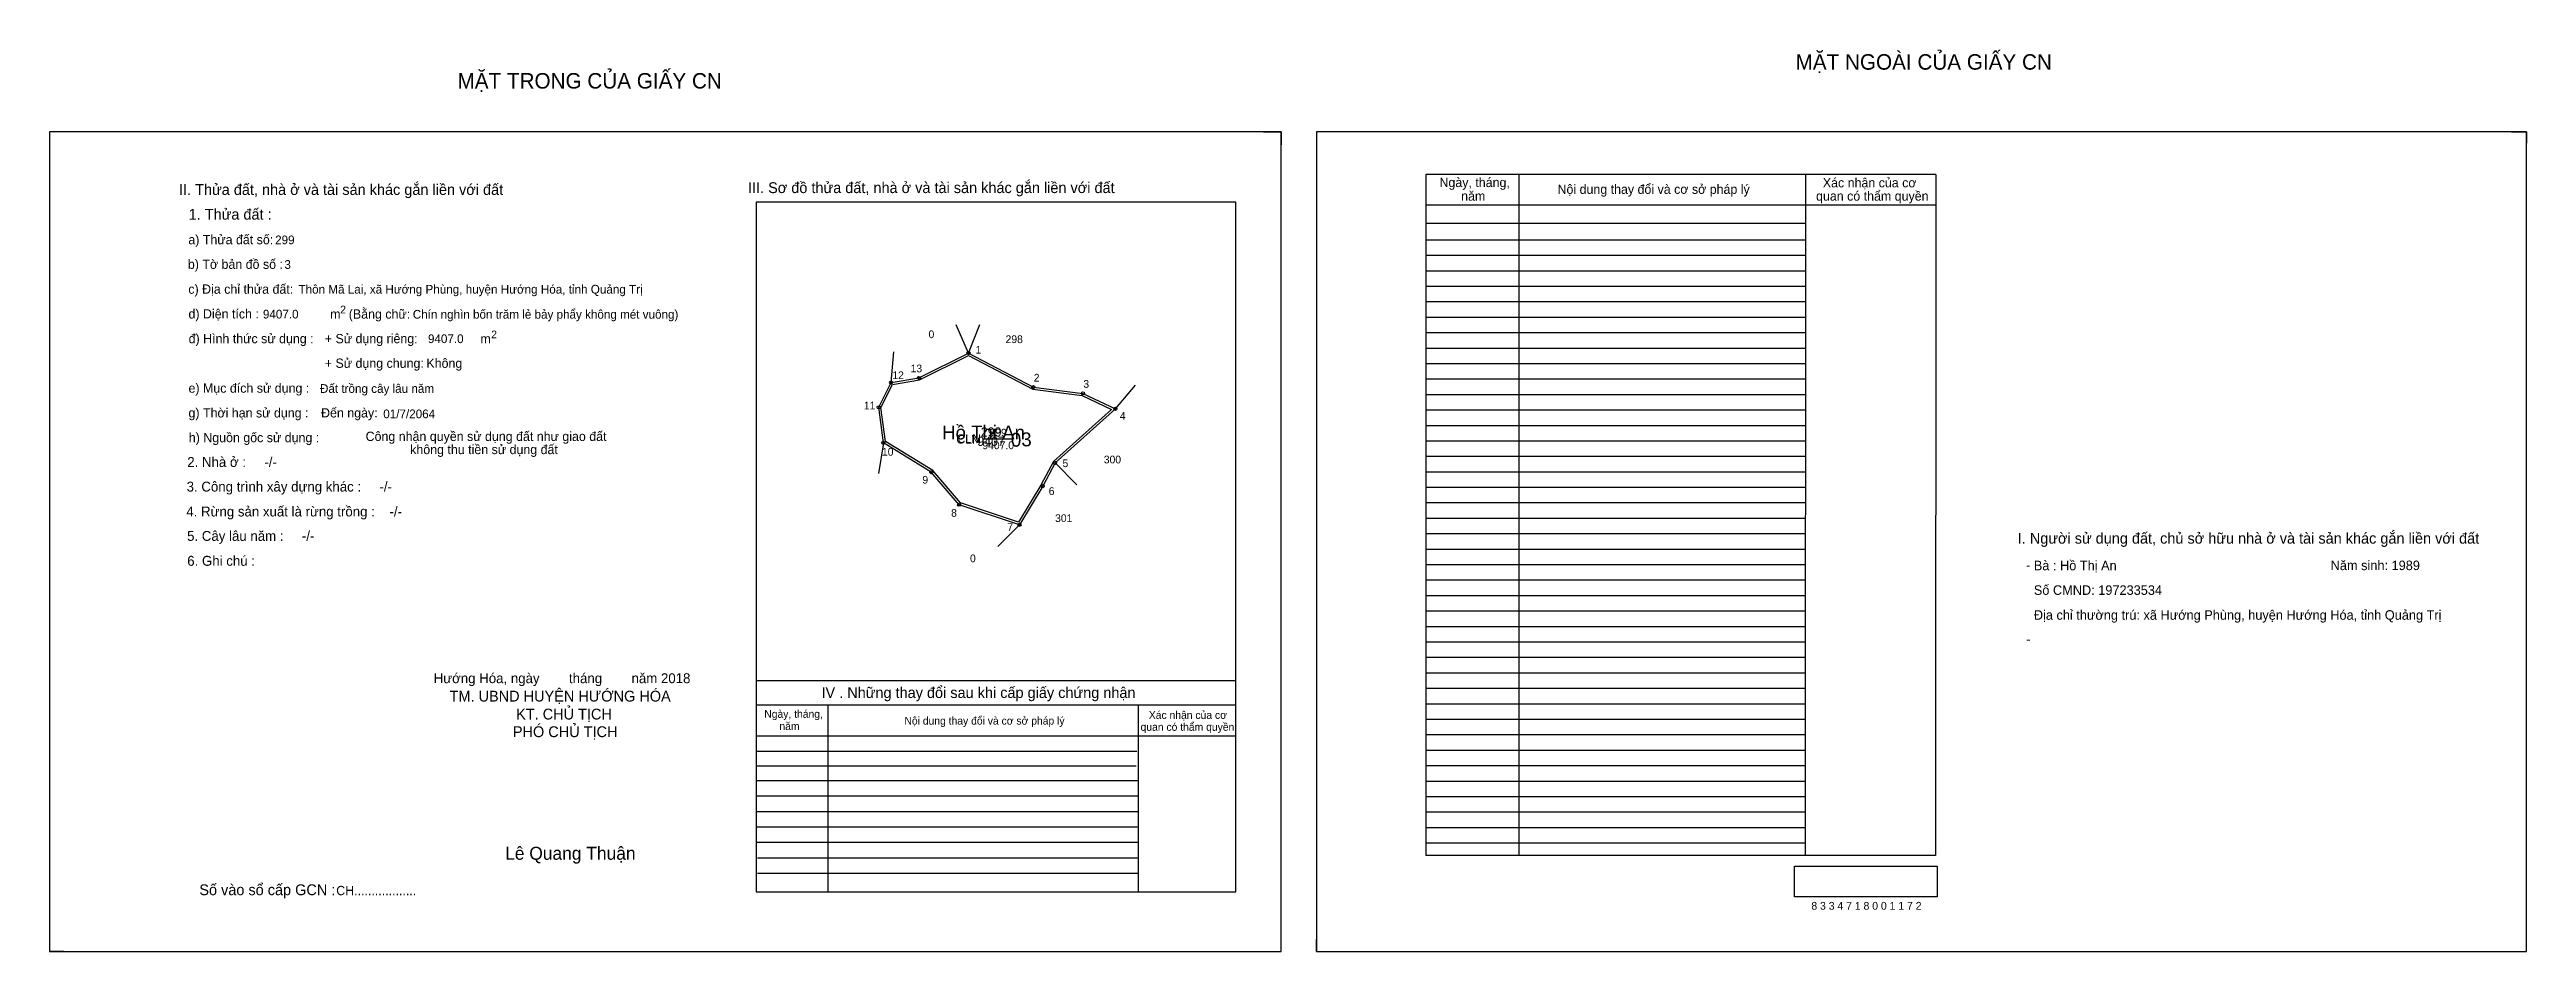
# Model space of a CAD drawing. Extents: x 532612 to 536123, y 1846530 to 1847153.
# Drawn here: x 534522 to 536123, y 1846570 to 1847153 of the extents above.
import ezdxf

# ---------------------------------------------------------------- set-up
doc = ezdxf.new("R2010")
doc.units = 0
for name, color, linetype in [('Default', 7, 'Continuous'), ('Level 10', 7, 'Continuous'), ('Level 11', 7, 'Continuous'), ('Level 13', 7, 'Continuous'), ('Level 2', 7, 'Continuous'), ('Level 27', 7, 'Continuous'), ('Level 3', 7, 'Continuous'), ('Level 36', 7, 'Continuous'), ('Level 4', 7, 'Continuous'), ('Level 5', 7, 'Continuous'), ('Level 55', 7, 'Continuous'), ('Level 6', 7, 'Continuous'), ('Level 7', 7, 'Continuous'), ('Level 8', 7, 'Continuous'), ('Level 9', 7, 'Continuous')]:
    doc.layers.add(name, color=color, linetype=linetype)

msp = doc.modelspace()

# ---------------------------------------------------------------- linework, layer by layer
at = {"layer": 'Level 10'}
for p, q in [((535306.8, 1847100.1), (535318.1, 1847100.1)), ((535318.1, 1847100.1), (535318.1, 1847091.7)), ((536113.6, 1847100.1), (536123.2, 1847100.1)), ((536123.2, 1847100.1), (536123.2, 1847092.7)), ((534522, 1846577.9), (534522, 1846570.1)), ((534531.2, 1846570.1), (534522, 1846570.1)), ((535340.9, 1846570.1), (535340.9, 1846577.9)), ((535340.9, 1846570.1), (535348, 1846570.1))]:
    msp.add_line(p, q, dxfattribs=at)
for points in [[(534522, 1846570.1), (535318.1, 1846570.1), (535318.1, 1847100.1), (534522, 1847100.1)], [(535340.9, 1846570.1), (536123.2, 1846570.1), (536123.2, 1847100.1), (535340.9, 1847100.1)], [(535211, 1846921), (535172, 1846886), (535164, 1846871), (535149, 1846846), (535110, 1846859), (535092, 1846880), (535061, 1846899), (535058, 1846922), (535066, 1846938), (535084, 1846941), (535116, 1846957), (535158, 1846935), (535190, 1846931)], [(535208.5, 1846920.6), (535170.9, 1846886.9), (535162.8, 1846871.7), (535148.4, 1846847.7), (535110.8, 1846860.2), (535092.9, 1846881.1), (535062.3, 1846899.8), (535059.4, 1846921.8), (535066.9, 1846936.7), (535084.4, 1846939.7), (535116, 1846955.4), (535157.6, 1846933.6), (535189.6, 1846929.6)]]:
    msp.add_lwpolyline(points, close=True, dxfattribs=at)
at = {"layer": 'Level 11'}
for centre in [(535116, 1846957), (535066, 1846938), (535084, 1846941), (535058, 1846922), (535158, 1846935), (535190, 1846931), (535211, 1846921), (535211, 1846921), (535061, 1846899), (535092, 1846880), (535172, 1846886), (535110, 1846859), (535164, 1846871), (535149, 1846846)]:
    msp.add_circle(centre, 1, dxfattribs=at)
at = {"layer": 'Level 13'}
msp.add_line((535125.7, 1846901.5), (535135.9, 1846901.5), dxfattribs=at)
at = {"layer": 'Level 27'}
for p, q in [((535116, 1846957), (535108, 1846975.3)), ((535116, 1846957), (535123.4, 1846975.6)), ((535066, 1846938), (535067.7, 1846957.9)), ((535211, 1846921), (535223.9, 1846936.3)), ((535061, 1846899), (535057.9, 1846879.2)), ((535172, 1846886), (535186.1, 1846871.9)), ((535149, 1846846), (535134.9, 1846831.9))]:
    msp.add_line(p, q, dxfattribs=at)
at = {"layer": 'Level 6'}
msp.add_lwpolyline([(535649.9, 1846625.2), (535742.3, 1846625.2), (535742.3, 1846605.4), (535649.9, 1846605.4)], close=True, dxfattribs=at)
at = {"layer": 'Level 7'}
for p, q in [((535656.9, 1847030.1), (535411.7, 1847030.1)), ((535656.9, 1847020.1), (535411.7, 1847020.1)), ((535656.9, 1847010.1), (535411.7, 1847010.1)), ((535656.9, 1847000.1), (535411.7, 1847000.1)), ((535656.9, 1846990.1), (535411.7, 1846990.1)), ((535656.9, 1846980.1), (535411.7, 1846980.1)), ((535656.9, 1846970.1), (535411.7, 1846970.1)), ((535656.9, 1846960.1), (535411.7, 1846960.1)), ((535656.9, 1846950.1), (535411.7, 1846950.1)), ((535656.9, 1846940.1), (535411.7, 1846940.1)), ((535656.9, 1846930.1), (535411.7, 1846930.1)), ((535656.9, 1846920.1), (535411.7, 1846920.1)), ((535656.9, 1846910.1), (535411.7, 1846910.1)), ((535656.9, 1846900.1), (535411.7, 1846900.1)), ((535656.9, 1846890.1), (535411.7, 1846890.1)), ((535656.9, 1846880.1), (535411.7, 1846880.1)), ((535656.9, 1846870.1), (535411.7, 1846870.1)), ((535656.9, 1846860.1), (535411.7, 1846860.1)), ((535656.9, 1846850.1), (535411.7, 1846850.1)), ((535656.9, 1846840.1), (535411.7, 1846840.1)), ((535656.9, 1846830.1), (535411.7, 1846830.1)), ((535656.9, 1846820.1), (535411.7, 1846820.1)), ((535656.9, 1846810.1), (535411.7, 1846810.1)), ((535656.9, 1846800.1), (535411.7, 1846800.1)), ((535656.9, 1846790.1), (535411.7, 1846790.1)), ((535656.9, 1846780.1), (535411.7, 1846780.1)), ((535656.9, 1846770.1), (535411.7, 1846770.1)), ((535656.9, 1846760.1), (535411.7, 1846760.1)), ((535656.9, 1846750.1), (535411.7, 1846750.1)), ((535656.9, 1846740.1), (535411.7, 1846740.1)), ((535656.9, 1846730.1), (535411.7, 1846730.1)), ((535656.9, 1846720.1), (535411.7, 1846720.1)), ((535224.9, 1846699.4), (534978.8, 1846699.4)), ((535656.9, 1846710.1), (535411.7, 1846710.1)), ((535656.9, 1846700.1), (535411.7, 1846700.1)), ((535224.4, 1846689.9), (534978.8, 1846689.9)), ((535225.7, 1846680.5), (534978.8, 1846680.5)), ((535656.9, 1846690.1), (535411.7, 1846690.1)), ((535656.9, 1846680.1), (535411.7, 1846680.1)), ((535225.7, 1846670.5), (534978.8, 1846670.5)), ((535656.9, 1846670.1), (535411.7, 1846670.1)), ((535225.7, 1846660.5), (534978.8, 1846660.5)), ((535225.7, 1846650.5), (534978.8, 1846650.5)), ((535656.9, 1846660.1), (535411.7, 1846660.1)), ((535656.9, 1846650.1), (535411.7, 1846650.1)), ((535225.7, 1846640.5), (534978.8, 1846640.5)), ((535656.9, 1846640.1), (535411.7, 1846640.1)), ((535225.7, 1846630.5), (534979.6, 1846630.5)), ((535225.7, 1846620.5), (534979.6, 1846620.5))]:
    msp.add_line(p, q, dxfattribs=at)
at = {"layer": 'Level 8'}
for p, q in [((535741.3, 1847072.6), (535411.7, 1847072.6)), ((535411.7, 1847072.6), (535411.7, 1846632.1)), ((535471.7, 1847072.6), (535471.7, 1846632.1)), ((535657.1, 1847072.4), (535656.9, 1846632.1)), ((535741.3, 1847072.6), (535741.2, 1846632.1)), ((535288.8, 1847054.7), (534978.8, 1847054.7)), ((534978.8, 1847054.7), (534978.8, 1846608.7)), ((535288.8, 1846608.7), (535288.8, 1847054.7)), ((535741.3, 1847052.6), (535411.7, 1847052.6)), ((535656.9, 1847040.8), (535411.7, 1847040.8)), ((535288.8, 1846745.1), (534978.8, 1846745.1)), ((535288.8, 1846729.4), (534978.8, 1846729.4)), ((535025, 1846729.4), (535025, 1846608.7)), ((535225.7, 1846729.4), (535225.7, 1846608.7)), ((535288.8, 1846709.4), (534978.8, 1846709.4)), ((535741.2, 1846632.1), (535411.7, 1846632.1)), ((534978.8, 1846608.7), (535288.8, 1846608.7))]:
    msp.add_line(p, q, dxfattribs=at)
at = {"layer": 'Level 9'}
msp.add_line((535125, 1846901.5), (535145, 1846901.5), dxfattribs=at)

# ---------------------------------------------------------------- texts
at = {"layer": 'Default'}
for s, p in [('e) Mục đích sử dụng :', (534611.8, 1846931.4)), ('g) Thời hạn sử dụng :', (534611.8, 1846915.4)), ('Đến ngày:', (534697.5, 1846915.4)), ('h) Nguồn gốc sử dụng :', (534612, 1846899.4)), ('Công nhận quyền sử dụng đất như giao đất', (534726.3, 1846900.2)), ('không thu tiền sử dụng đất', (534755.1, 1846891.7))]:
    msp.add_text(s, height=6, dxfattribs=at).set_placement(p)
at = {"layer": 'Level 13'}
for s, p in [('299', (535129.6, 1846903.1)), ('CLN', (535109.1, 1846899)), ('9407.0', (535125, 1846894.9))]:
    msp.add_text(s, height=5, dxfattribs=at).set_placement(p)
at = {"layer": 'Level 2'}
msp.add_text('Hồ Thị An', height=9, dxfattribs=at).set_placement((535099, 1846901.2))
at = {"layer": 'Level 3'}
msp.add_text('CLN', height=6, dxfattribs=at).set_placement((535108.1, 1846898.5))
at = {"layer": 'Level 36'}
for s, p in [('0', (535090.2, 1846966.7)), ('298', (535140, 1846963.5)), ('300', (535203.5, 1846885.7)), ('301', (535172, 1846847.8)), ('0', (535117, 1846821.8))]:
    msp.add_text(s, height=5, dxfattribs=at).set_placement(p)
at = {"layer": 'Level 4'}
msp.add_text('299', height=6, dxfattribs=at).set_placement((535124, 1846903))
at = {"layer": 'Level 5'}
msp.add_text('9407', height=6, dxfattribs=at).set_placement((535121.7, 1846897))
at = {"layer": 'Level 55'}
for s, height, p in [('298', 0.22, (535115.8, 1846956.8)), ('1', 0.8, (535115.8, 1846957)), ('0', 0.22, (535115.9, 1846956.8)), ('0', 0.22, (535115.9, 1846956.8)), ('12', 0.8, (535065.4, 1846938)), ('0', 0.22, (535065.9, 1846937.8)), ('0', 0.22, (535065.9, 1846937.8)), ('13', 0.8, (535083.5, 1846941)), ('0', 0.22, (535083.9, 1846940.8)), ('0', 0.22, (535083.9, 1846940.8)), ('11', 0.8, (535057.5, 1846922)), ('2', 0.8, (535157.7, 1846935)), ('298', 0.22, (535157.8, 1846934.8)), ('3', 0.8, (535189.8, 1846931)), ('298', 0.22, (535189.8, 1846930.8)), ('4', 0.8, (535210.7, 1846921)), ('298', 0.22, (535210.8, 1846920.8)), ('300', 0.22, (535210.8, 1846920.8)), ('10', 0.8, (535060.4, 1846899)), ('0', 0.22, (535060.9, 1846898.8)), ('0', 0.22, (535060.9, 1846898.8)), ('9', 0.8, (535091.7, 1846880)), ('0', 0.22, (535091.9, 1846879.8)), ('0', 0.22, (535091.9, 1846879.8)), ('5', 0.8, (535171.7, 1846886)), ('300', 0.22, (535171.8, 1846885.8)), ('301', 0.22, (535171.8, 1846885.8)), ('8', 0.8, (535109.7, 1846859)), ('0', 0.22, (535109.9, 1846858.8)), ('0', 0.22, (535109.9, 1846858.8)), ('6', 0.8, (535163.7, 1846871)), ('301', 0.22, (535163.8, 1846870.8)), ('7', 0.8, (535148.7, 1846846)), ('301', 0.22, (535148.8, 1846845.8)), ('0', 0.22, (535148.9, 1846845.8)), ('0', 0.22, (535148.9, 1846845.8))]:
    msp.add_text(s, height=height, dxfattribs=at).set_placement(p)
at = {"layer": 'Level 6'}
for s, height, p in [('299', 5.63, (534667.8, 1847027.4)), ('3', 5.63, (534673.8, 1847011.5)), ('Thôn Mã Lai, xã Hướng Phùng, huyện Hướng Hóa, tỉnh Quảng Trị', 5.64, (534682.9, 1846995.5)), ('9407.0', 5.63, (534659.9, 1846979.4)), ('Chín nghìn bốn trăm lẻ bảy phẩy không mét vuông)', 5.632, (534756.8, 1846979.3)), ('9407.0', 5.63, (534766.6, 1846963.5)), ('Đất trồng cây lâu năm', 5.64, (534696.8, 1846931.3)), ('01/7/2064', 5.64, (534737.7, 1846914.9)), ('Bà : Hồ Thị An', 6.16, (535804.7, 1846816.6)), ('Năm sinh: 1989', 6.16, (535996.6, 1846816.7)), ('Số CMND: 197233534', 6.16, (535804.7, 1846800.7)), ('Địa chỉ thường trú: xã Hướng Phùng, huyện Hướng Hóa, tỉnh Quảng Trị', 6.16, (535804.7, 1846784.6)), ('8 3 3 4 7 1 8 0 0 1 1 7 2', 5.04, (535660.9, 1846597.1))]:
    msp.add_text(s, height=height, dxfattribs=at).set_placement(p)
at = {"layer": 'Level 7'}
for s, height, p in [('MẶT NGOÀI CỦA GIẤY CN', 10, (535650.7, 1847140.3)), ('MẶT TRONG CỦA GIẤY CN', 10, (534785.7, 1847128.1)), ('II. Thửa đất, nhà ở và tài sản khác gắn liền với đất', 7, (534605.7, 1847059.3)), ('III. Sơ đồ thửa đất, nhà ở và tài sản khác gắn liền với đất', 7, (534973.5, 1847060.5)), ('Ngày, tháng,', 6, (535420.5, 1847064.4)), ('Nội dung thay đổi và cơ sở pháp lý', 6, (535496.8, 1847060)), ('Xác nhận của cơ', 6, (535668.3, 1847064.2)), ('1. Thửa đất :', 7, (534611.9, 1847043.3)), ('năm', 6, (535434.5, 1847055.6)), (' quan có thẩm quyền', 6, (535661.7, 1847055.6)), ('a) Thửa đất số:', 6, (534611.7, 1847027.4)), ('b) Tờ bản đồ số :', 6, (534611.4, 1847011.5)), ('c) Địa chỉ thửa đất:', 6, (534611.7, 1846995.4)), ('d) Diện tích :', 6, (534611.8, 1846979.4)), ('2', 5, (534709.9, 1846982.7)), ('(Bằng chữ:', 6, (534715.4, 1846979.3)), ('đ) Hình thức sử dụng :', 6, (534611.9, 1846963.4)), ('+ Sử dụng riêng:', 6, (534699.9, 1846963.4)), ('m', 6, (534703.4, 1846979.3)), ('2', 5, (534807.5, 1846966.6)), ('+ Sử dụng chung:', 6, (534699.9, 1846947.5)), ('Không', 6, (534765.6, 1846947.5)), ('m', 6, (534800.5, 1846963.3)), ('2. Nhà ở :     -/-', 6.4, (534611, 1846883.4)), ('3. Công trình xây dựng khác :     -/-', 6.4, (534610.6, 1846867.5)), ('4. Rừng sản xuất là rừng trồng :    -/-', 6.4, (534610.4, 1846851.4)), ('5. Cây lâu năm :     -/-', 6.4, (534610.9, 1846835.6)), ('I. Người sử dụng đất, chủ sở hữu nhà ở và tài sản khác gắn liền với đất', 7, (535794.3, 1846833.8)), ('6. Ghi chú :', 6.4, (534611, 1846819.5)), ('-', 6.4, (535799.6, 1846816.8)), ('-', 6.4, (535799.7, 1846768.9)), ('Hướng Hóa, ngày        tháng        năm 2018', 6.4, (534770.3, 1846743.6)), ('TM. UBND HUYỆN HƯỚNG HÓA', 7, (534780.6, 1846731.7)), ('KT. CHỦ TỊCH', 7, (534823.6, 1846720.1)), ('IV . Những thay đổi sau khi cấp giấy chứng nhận', 7, (535021, 1846734)), ('PHÓ CHỦ TỊCH', 7, (534821.5, 1846708.7)), ('Ngày, tháng,', 5, (534984, 1846721.2)), ('năm', 5, (534993.8, 1846713.3)), ('Nội dung thay đổi và cơ sở pháp lý', 5, (535074.6, 1846716.8)), (' quan có thẩm quyền', 5, (535225.4, 1846712.8)), ('Xác nhận của cơ', 5, (535232.6, 1846720.5)), ('Lê Quang Thuận', 8.4, (534816.5, 1846629.4)), ('Số vào sổ cấp GCN :', 7, (534618.8, 1846606.5)), ('CH..................', 6, (534707.3, 1846606.5))]:
    msp.add_text(s, height=height, dxfattribs=at).set_placement(p)
msp.add_text('03', height=9, rotation=2, dxfattribs=at).set_placement((535143.6, 1846896.4))
at = {"layer": 'Level 9'}
for s, p in [('1', (535120.6, 1846956.7)), ('12', (535066.8, 1846940.2)), ('13', (535078.6, 1846944.6)), ('2', (535158.2, 1846938.6)), ('3', (535190.3, 1846934.6)), ('11', (535048.4, 1846920.6)), ('4', (535213.9, 1846914)), ('10', (535060.1, 1846890.7)), ('5', (535176.8, 1846883.3)), ('9', (535086.2, 1846872.6)), ('8', (535104.8, 1846851.2)), ('6', (535167.9, 1846865.3)), ('7', (535141.1, 1846842))]:
    msp.add_text(s, height=5, dxfattribs=at).set_placement(p)

doc.saveas('drawing.dxf')
